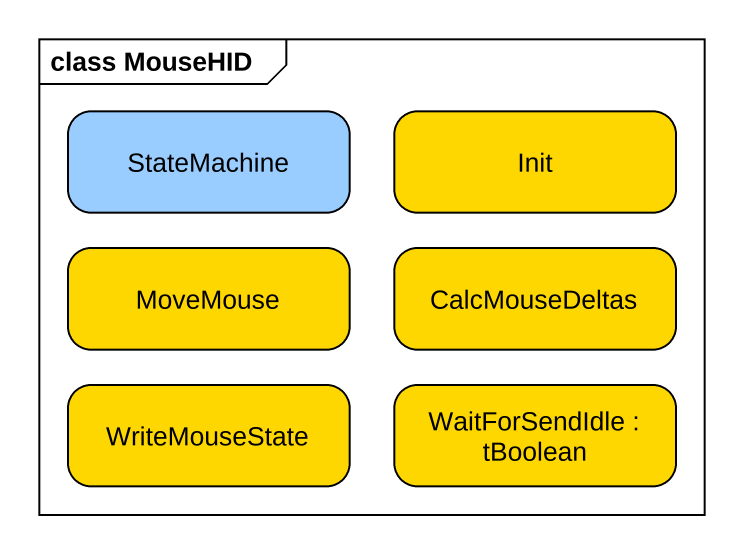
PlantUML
@startuml
mainframe class MouseHID
hide empty description
state StateMachine #99CCFF
state Init #FFD700
state MoveMouse #FFD700
state CalcMouseDeltas #FFD700
state WriteMouseState #FFD700
state "WaitForSendIdle : tBoolean" as WaitForSendIdle #FFD700
@enduml
